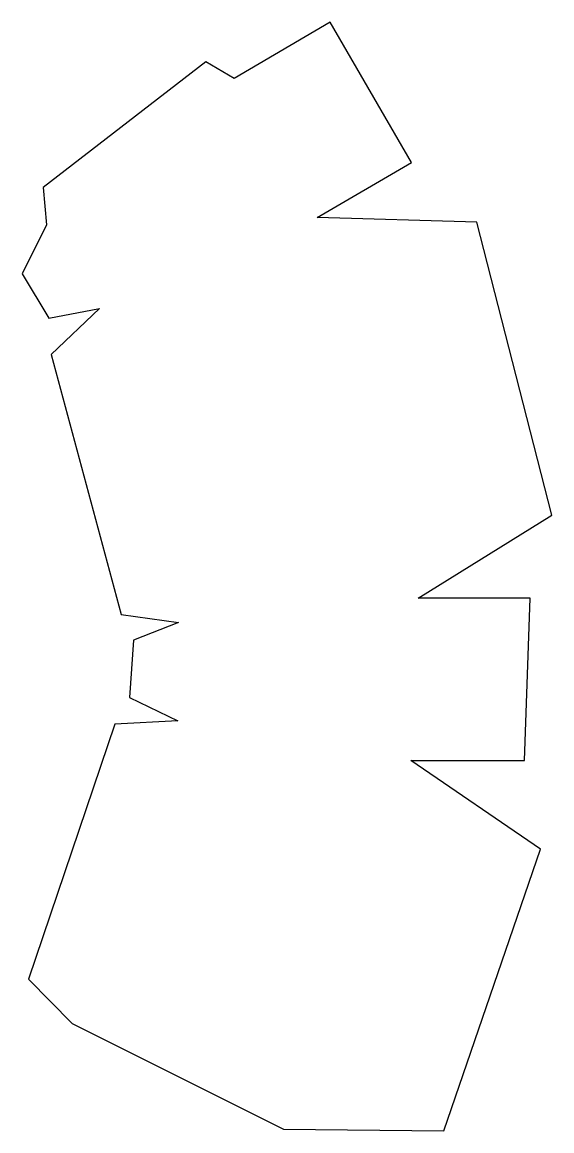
# Model space of a CAD drawing. Header units: centimetres. Extents: x -5.3 to 5.3, y -11.1 to 11.1.
import ezdxf

# ---------------------------------------------------------------- set-up
doc = ezdxf.new("R2010")
doc.units = ezdxf.units.CM
doc.header["$MEASUREMENT"] = 0
doc.layers.add('Camada 1', color=7, linetype='Continuous')

msp = doc.modelspace()

# ---------------------------------------------------------------- linework, layer by layer
at = {"layer": 'Camada 1'}
msp.add_open_spline([(-4.79175, 5.18907), (-4.79175, 5.18907), (-5.32687, 6.08093), (-5.32687, 6.08093), (-5.32687, 6.08093), (-5.32687, 6.08093), (-4.84041, 7.0701), (-4.84041, 7.0701), (-4.84041, 7.0701), (-4.84041, 7.0701), (-4.90526, 7.81604), (-4.90526, 7.81604), (-4.90526, 7.81604), (-4.90526, 7.81604), (-1.62969, 10.3457), (-1.62969, 10.3457), (-1.62969, 10.3457), (-1.62969, 10.3457), (-1.06213, 10.00518), (-1.06213, 10.00518), (-1.06213, 10.00518), (-1.06213, 10.00518), (0.86756, 11.14027), (0.86756, 11.14027), (0.86756, 11.14027), (0.86756, 11.14027), (2.50535, 8.31872), (2.50535, 8.31872), (2.50535, 8.31872), (2.50535, 8.31872), (0.60808, 7.21607), (0.60808, 7.21607), (0.60808, 7.21607), (0.60808, 7.21607), (3.81882, 7.11876), (3.81882, 7.11876), (3.81882, 7.11876), (3.81882, 7.11876), (5.32687, 1.23239), (5.32687, 1.23239), (5.32687, 1.23239), (5.32687, 1.23239), (2.63508, -0.43785), (2.63508, -0.43785), (2.63508, -0.43785), (2.63508, -0.43785), (4.88904, -0.43785), (4.88904, -0.43785), (4.88904, -0.43785), (4.88904, -0.43785), (4.77553, -3.69722), (4.77553, -3.69722), (4.77553, -3.69722), (4.77553, -3.69722), (2.48911, -3.69722), (2.48911, -3.69722), (2.48911, -3.69722), (2.48911, -3.69722), (5.09988, -5.48099), (5.09988, -5.48099), (5.09988, -5.48099), (5.09988, -5.48099), (3.15398, -11.14027), (3.15398, -11.14027), (3.15398, -11.14027), (3.15398, -11.14027), (-0.07296, -11.10783), (-0.07296, -11.10783), (-0.07296, -11.10783), (-0.07296, -11.10783), (-4.32151, -8.98362), (-4.32151, -8.98362), (-4.32151, -8.98362), (-4.32151, -8.98362), (-5.19714, -8.09177), (-5.19714, -8.09177), (-5.19714, -8.09177), (-5.19714, -8.09177), (-3.46206, -2.96761), (-3.46206, -2.96761), (-3.46206, -2.96761), (-3.46206, -2.96761), (-2.19722, -2.90276), (-2.19722, -2.90276), (-2.19722, -2.90276), (-2.19722, -2.90276), (-3.17017, -2.43249), (-3.17017, -2.43249), (-3.17017, -2.43249), (-3.17017, -2.43249), (-3.0891, -1.28118), (-3.0891, -1.28118), (-3.0891, -1.28118), (-3.0891, -1.28118), (-2.18103, -0.92441), (-2.18103, -0.92441), (-2.18103, -0.92441), (-2.18103, -0.92441), (-3.33233, -0.76225), (-3.33233, -0.76225), (-3.33233, -0.76225), (-3.33233, -0.76225), (-4.74312, 4.45927), (-4.74312, 4.45927), (-4.74312, 4.45927), (-4.74312, 4.45927), (-3.77017, 5.38357), (-3.77017, 5.38357), (-3.77017, 5.38357), (-3.77017, 5.38357), (-4.79175, 5.18907), (-4.79175, 5.18907)], degree=3, knots=[0, 0, 0, 0, 0.03448276, 0.03448276, 0.03448276, 0.03448276, 0.06896552, 0.06896552, 0.06896552, 0.06896552, 0.10344828, 0.10344828, 0.10344828, 0.10344828, 0.13793103, 0.13793103, 0.13793103, 0.13793103, 0.17241379, 0.17241379, 0.17241379, 0.17241379, 0.20689655, 0.20689655, 0.20689655, 0.20689655, 0.24137931, 0.24137931, 0.24137931, 0.24137931, 0.27586207, 0.27586207, 0.27586207, 0.27586207, 0.31034483, 0.31034483, 0.31034483, 0.31034483, 0.34482759, 0.34482759, 0.34482759, 0.34482759, 0.37931034, 0.37931034, 0.37931034, 0.37931034, 0.4137931, 0.4137931, 0.4137931, 0.4137931, 0.44827586, 0.44827586, 0.44827586, 0.44827586, 0.48275862, 0.48275862, 0.48275862, 0.48275862, 0.51724138, 0.51724138, 0.51724138, 0.51724138, 0.55172414, 0.55172414, 0.55172414, 0.55172414, 0.5862069, 0.5862069, 0.5862069, 0.5862069, 0.62068966, 0.62068966, 0.62068966, 0.62068966, 0.65517241, 0.65517241, 0.65517241, 0.65517241, 0.68965517, 0.68965517, 0.68965517, 0.68965517, 0.72413793, 0.72413793, 0.72413793, 0.72413793, 0.75862069, 0.75862069, 0.75862069, 0.75862069, 0.79310345, 0.79310345, 0.79310345, 0.79310345, 0.82758621, 0.82758621, 0.82758621, 0.82758621, 0.86206897, 0.86206897, 0.86206897, 0.86206897, 0.89655172, 0.89655172, 0.89655172, 0.89655172, 0.93103448, 0.93103448, 0.93103448, 0.93103448, 1, 1, 1, 1], dxfattribs=at)

doc.saveas('drawing.dxf')
